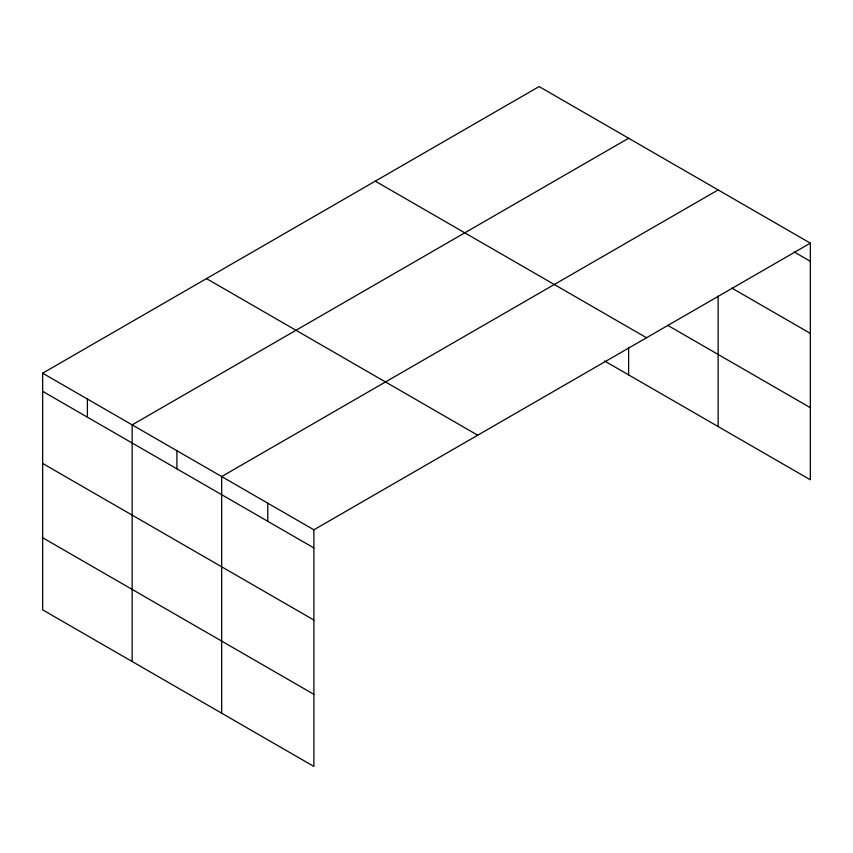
<?xml version="1.0" encoding="UTF-8"?>
<svg xmlns="http://www.w3.org/2000/svg" width="853" height="853" viewBox="0 0 853 853"><rect width="100%" height="100%" fill="white"/><g stroke="black" fill="none" stroke-linecap="round" stroke-linejoin="round"><path stroke-width="1.28" d="M810.35 243.158L539.117 86.569L42.65 373.198L42.65 609.842L313.883 766.431L313.883 529.798L810.35 243.158L810.35 479.802L604.532 360.968M628.629 138.239L132.151 424.879L132.151 661.512M718.13 189.92L221.663 476.55L221.663 713.193M794.207 251.976L810.35 261.295M731.959 288.143L810.35 333.395M667.643 325.302L810.35 407.691M375.288 181.156L646.51 337.745M206.49 278.611L477.712 435.201M42.65 373.198L313.883 529.798M42.65 391.335L313.883 547.925M42.65 463.446L313.883 620.035M42.65 537.731L313.883 694.331M718.13 296.076L718.13 426.553M628.629 347.352L628.629 374.883M267.767 503.174L267.767 521.311M176.912 450.715L176.912 468.851M87.401 399.033L87.401 417.17"/></g></svg>
